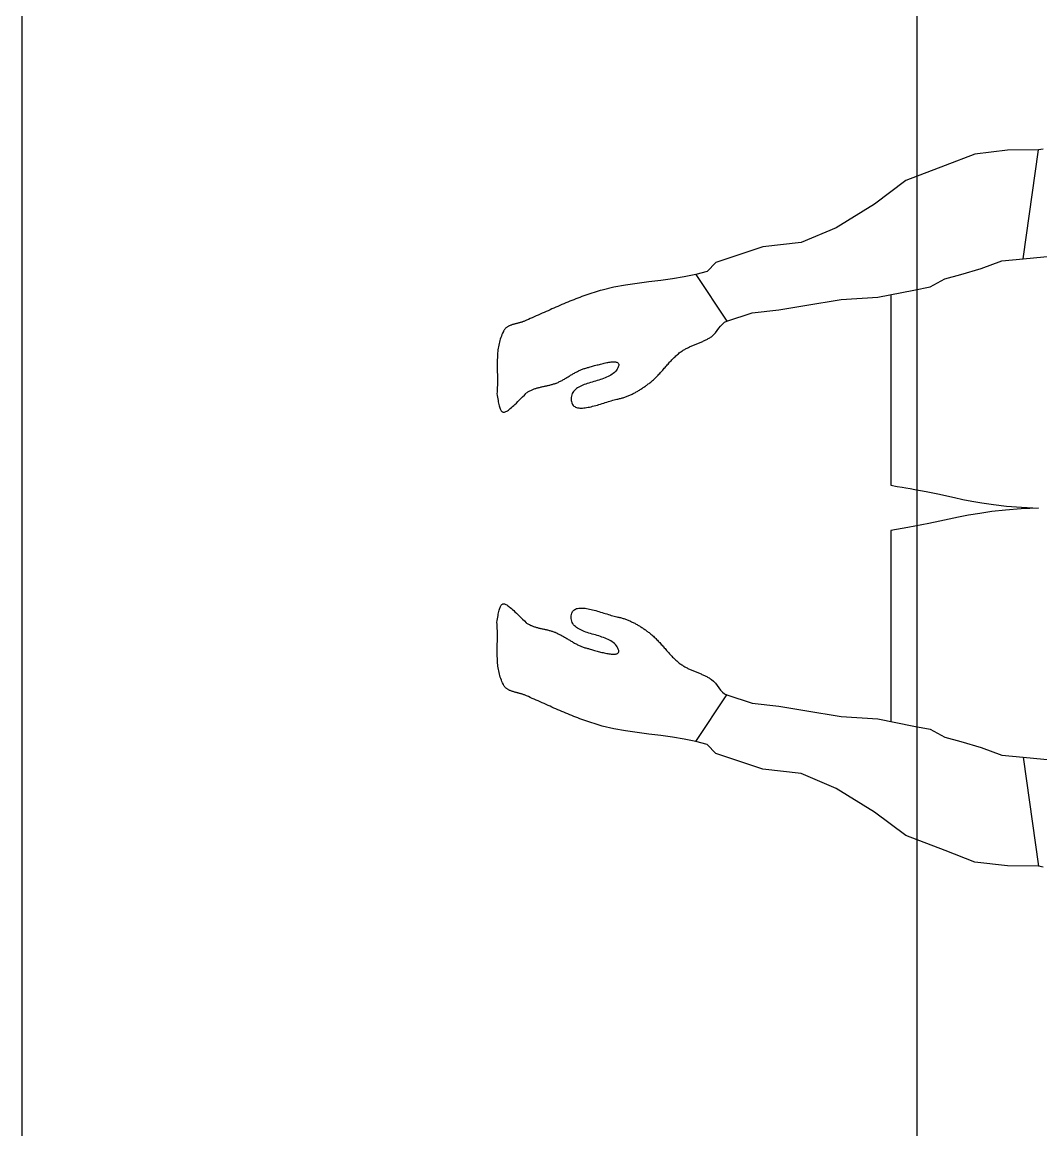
# Model space of a CAD drawing. Header units: millimetres. Extents: x -155 to 94595, y -3153 to 63413.
# Drawn here: x 92565 to 93248, y 45065 to 45808 of the extents above; entities that cross this region are included whole.
import ezdxf

# ---------------------------------------------------------------- set-up
doc = ezdxf.new("R2010")
doc.units = ezdxf.units.MM
doc.linetypes.add('TRATTEGGIATA2', pattern=[0.375, 0.25, -0.125])
doc.layers.add('5', color=1, linetype='TRATTEGGIATA2')
doc.layers.add('int', color=185, linetype='Continuous')

msp = doc.modelspace()

# ---------------------------------------------------------------- linework, layer by layer
at = {"layer": '5'}
msp.add_lwpolyline([(93164.86, 44926.989), (92564.86, 44926.989), (92564.86, 45826.989), (93164.86, 45826.989)], close=True, dxfattribs=at)
at = {"layer": 'int'}
for p, q in [((93203.65, 45719.562), (93183.806, 45711.929)), ((93225.641, 45722.159), (93203.65, 45719.562)), ((93246.508, 45722.38), (93225.641, 45722.159)), ((93236.057, 45649.227), (93246.508, 45722.38)), ((93249.456, 45722.912), (93246.508, 45722.38)), ((93183.806, 45711.929), (93157.543, 45701.828)), ((93157.543, 45701.828), (93136.495, 45685.992)), ((93136.495, 45685.992), (93110.654, 45670.128)), ((93110.654, 45670.128), (93087.313, 45660.125)), ((93087.313, 45660.125), (93061.564, 45657.248)), ((93061.564, 45657.248), (93037.502, 45649.227)), ((93030.1, 45646.76), (93024.188, 45640.674)), ((93037.502, 45649.227), (93030.1, 45646.76)), ((93208.067, 45642.723), (93221.741, 45647.796)), ((93221.741, 45647.796), (93236.057, 45649.227)), ((93236.057, 45649.227), (93256.871, 45651.309)), ((93008.841, 45637.081), (93001.004, 45635.76)), ((93016.601, 45638.777), (93008.841, 45637.081)), ((93024.188, 45640.674), (93016.601, 45638.777)), ((93016.601, 45638.777), (93037.502, 45607.426)), ((93183.663, 45635.75), (93194.256, 45638.777)), ((93194.256, 45638.777), (93208.067, 45642.723)), ((92961.624, 45630.167), (92953.899, 45628.327)), ((92969.436, 45631.591), (92961.624, 45630.167)), ((92977.307, 45632.73), (92969.436, 45631.591)), ((92985.21, 45633.716), (92977.307, 45632.73)), ((92993.118, 45634.682), (92985.21, 45633.716)), ((93001.004, 45635.76), (92993.118, 45634.682)), ((93162.905, 45628.327), (93173.721, 45630.49)), ((93173.721, 45630.49), (93183.663, 45635.75)), ((92936.132, 45622.354), (92934.789, 45621.825)), ((92937.478, 45622.875), (92936.132, 45622.354)), ((92938.826, 45623.388), (92937.478, 45622.875)), ((92940.178, 45623.891), (92938.826, 45623.388)), ((92941.533, 45624.385), (92940.178, 45623.891)), ((92942.891, 45624.87), (92941.533, 45624.385)), ((92944.253, 45625.343), (92942.891, 45624.87)), ((92945.619, 45625.806), (92944.253, 45625.343)), ((92946.988, 45626.258), (92945.619, 45625.806)), ((92948.362, 45626.697), (92946.988, 45626.258)), ((92949.739, 45627.124), (92948.362, 45626.697)), ((92951.121, 45627.539), (92949.739, 45627.124)), ((92952.508, 45627.94), (92951.121, 45627.539)), ((92953.899, 45628.327), (92952.508, 45627.94)), ((93114.051, 45621.926), (93138.746, 45623.495)), ((93138.746, 45623.495), (93162.905, 45628.327)), ((93147.36, 45625.218), (93147.36, 45497.336)), ((92918.832, 45615.031), (92917.51, 45614.443)), ((92920.154, 45615.618), (92918.832, 45615.031)), ((92921.477, 45616.203), (92920.154, 45615.618)), ((92922.801, 45616.785), (92921.477, 45616.203)), ((92924.126, 45617.364), (92922.801, 45616.785)), ((92925.453, 45617.94), (92924.126, 45617.364)), ((92926.781, 45618.511), (92925.453, 45617.94)), ((92928.111, 45619.078), (92926.781, 45618.511)), ((92929.442, 45619.639), (92928.111, 45619.078)), ((92930.776, 45620.195), (92929.442, 45619.639)), ((92932.111, 45620.745), (92930.776, 45620.195)), ((92933.449, 45621.289), (92932.111, 45620.745)), ((92934.789, 45621.825), (92933.449, 45621.289)), ((93054.374, 45613.05), (93072.231, 45614.956)), ((93072.231, 45614.956), (93089.753, 45617.877)), ((93089.753, 45617.877), (93114.051, 45621.926)), ((92901.271, 45607.271), (92900.886, 45607.124)), ((92901.648, 45607.426), (92901.271, 45607.271)), ((92902.973, 45607.997), (92901.648, 45607.426)), ((92904.298, 45608.572), (92902.973, 45607.997)), ((92905.621, 45609.15), (92904.298, 45608.572)), ((92906.944, 45609.732), (92905.621, 45609.15)), ((92908.266, 45610.317), (92906.944, 45609.732)), ((92909.587, 45610.903), (92908.266, 45610.317)), ((92910.908, 45611.492), (92909.587, 45610.903)), ((92912.228, 45612.081), (92910.908, 45611.492)), ((92913.548, 45612.672), (92912.228, 45612.081)), ((92914.869, 45613.262), (92913.548, 45612.672)), ((92916.189, 45613.853), (92914.869, 45613.262)), ((92917.51, 45614.443), (92916.189, 45613.853)), ((93035.855, 45606.634), (93037.502, 45607.426)), ((93037.502, 45607.426), (93054.374, 45613.05)), ((92887.54, 45600.372), (92887.054, 45599.407)), ((92887.707, 45600.754), (92887.54, 45600.372)), ((92887.893, 45601.116), (92887.707, 45600.754)), ((92888.099, 45601.459), (92887.893, 45601.116)), ((92888.323, 45601.784), (92888.099, 45601.459)), ((92888.564, 45602.091), (92888.323, 45601.784)), ((92888.822, 45602.381), (92888.564, 45602.091)), ((92889.096, 45602.656), (92888.822, 45602.381)), ((92889.385, 45602.915), (92889.096, 45602.656)), ((92889.688, 45603.159), (92889.385, 45602.915)), ((92890.005, 45603.39), (92889.688, 45603.159)), ((92890.335, 45603.607), (92890.005, 45603.39)), ((92890.676, 45603.812), (92890.335, 45603.607)), ((92891.029, 45604.006), (92890.676, 45603.812)), ((92891.393, 45604.188), (92891.029, 45604.006)), ((92891.766, 45604.361), (92891.393, 45604.188)), ((92892.148, 45604.524), (92891.766, 45604.361)), ((92892.539, 45604.679), (92892.148, 45604.524)), ((92892.936, 45604.826), (92892.539, 45604.679)), ((92893.341, 45604.966), (92892.936, 45604.826)), ((92893.751, 45605.099), (92893.341, 45604.966)), ((92894.167, 45605.227), (92893.751, 45605.099)), ((92894.587, 45605.35), (92894.167, 45605.227)), ((92895.01, 45605.469), (92894.587, 45605.35)), ((92895.437, 45605.585), (92895.01, 45605.469)), ((92895.865, 45605.698), (92895.437, 45605.585)), ((92896.295, 45605.809), (92895.865, 45605.698)), ((92896.725, 45605.919), (92896.295, 45605.809)), ((92897.155, 45606.029), (92896.725, 45605.919)), ((92897.584, 45606.139), (92897.155, 45606.029)), ((92898.011, 45606.25), (92897.584, 45606.139)), ((92898.435, 45606.363), (92898.011, 45606.25)), ((92898.857, 45606.479), (92898.435, 45606.363)), ((92899.274, 45606.598), (92898.857, 45606.479)), ((92899.686, 45606.722), (92899.274, 45606.598)), ((92900.093, 45606.85), (92899.686, 45606.722)), ((92900.493, 45606.984), (92900.093, 45606.85)), ((92900.886, 45607.124), (92900.493, 45606.984)), ((93029.75, 45599.542), (93030.911, 45601.069)), ((93030.911, 45601.069), (93032.035, 45602.635)), ((93032.035, 45602.635), (93033.189, 45604.146)), ((93033.189, 45604.146), (93034.44, 45605.51)), ((93034.44, 45605.51), (93035.855, 45606.634)), ((92884.657, 45592.381), (92884.439, 45591.344)), ((92884.903, 45593.411), (92884.657, 45592.381)), ((92885.179, 45594.432), (92884.903, 45593.411)), ((92885.485, 45595.446), (92885.179, 45594.432)), ((92885.825, 45596.45), (92885.485, 45595.446)), ((92886.198, 45597.446), (92885.825, 45596.45)), ((92886.608, 45598.431), (92886.198, 45597.446)), ((92887.054, 45599.407), (92886.608, 45598.431)), ((93017.349, 45592.228), (93017.908, 45592.457)), ((93017.908, 45592.457), (93018.467, 45592.686)), ((93018.467, 45592.686), (93019.025, 45592.917)), ((93019.025, 45592.917), (93019.582, 45593.15)), ((93019.582, 45593.15), (93020.137, 45593.385)), ((93020.137, 45593.385), (93020.69, 45593.624)), ((93020.69, 45593.624), (93021.241, 45593.867)), ((93021.241, 45593.867), (93021.79, 45594.114)), ((93021.79, 45594.114), (93022.335, 45594.367)), ((93022.335, 45594.367), (93022.878, 45594.625)), ((93022.878, 45594.625), (93023.416, 45594.89)), ((93023.416, 45594.89), (93023.95, 45595.162)), ((93023.95, 45595.162), (93024.48, 45595.442)), ((93024.48, 45595.442), (93025.006, 45595.729)), ((93025.006, 45595.729), (93025.526, 45596.026)), ((93025.526, 45596.026), (93026.04, 45596.332)), ((93026.04, 45596.332), (93026.549, 45596.649)), ((93026.549, 45596.649), (93027.051, 45596.976)), ((93027.051, 45596.976), (93028.486, 45598.147)), ((93028.486, 45598.147), (93029.75, 45599.542)), ((92883.63, 45584.985), (92883.564, 45583.907)), ((92883.713, 45586.059), (92883.63, 45584.985)), ((92883.814, 45587.128), (92883.713, 45586.059)), ((92883.936, 45588.191), (92883.814, 45587.128)), ((92884.08, 45589.248), (92883.936, 45588.191)), ((92884.247, 45590.299), (92884.08, 45589.248)), ((92884.439, 45591.344), (92884.247, 45590.299)), ((93003.803, 45584.611), (93004.376, 45585.106)), ((93004.376, 45585.106), (93004.957, 45585.591)), ((93004.957, 45585.591), (93005.549, 45586.064)), ((93005.549, 45586.064), (93006.151, 45586.526)), ((93006.151, 45586.526), (93006.635, 45586.88)), ((93006.635, 45586.88), (93007.127, 45587.222)), ((93007.127, 45587.222), (93007.625, 45587.552)), ((93007.625, 45587.552), (93008.13, 45587.872)), ((93008.13, 45587.872), (93008.641, 45588.181)), ((93008.641, 45588.181), (93009.157, 45588.48)), ((93009.157, 45588.48), (93009.679, 45588.771)), ((93009.679, 45588.771), (93010.207, 45589.052)), ((93010.207, 45589.052), (93010.738, 45589.326)), ((93010.738, 45589.326), (93011.274, 45589.593)), ((93011.274, 45589.593), (93011.814, 45589.853)), ((93011.814, 45589.853), (93012.358, 45590.108)), ((93012.358, 45590.108), (93012.904, 45590.356)), ((93012.904, 45590.356), (93013.454, 45590.6)), ((93013.454, 45590.6), (93014.006, 45590.84)), ((93014.006, 45590.84), (93014.56, 45591.077)), ((93014.56, 45591.077), (93015.116, 45591.31)), ((93015.116, 45591.31), (93015.673, 45591.542)), ((93015.673, 45591.542), (93016.231, 45591.771)), ((93016.231, 45591.771), (93016.79, 45592)), ((93016.79, 45592), (93017.349, 45592.228)), ((92883.44, 45579.556), (92883.436, 45578.461)), ((92883.436, 45578.461), (92883.441, 45577.364)), ((92883.453, 45580.649), (92883.44, 45579.556)), ((92883.477, 45581.738), (92883.453, 45580.649)), ((92883.514, 45582.825), (92883.477, 45581.738)), ((92883.564, 45583.907), (92883.514, 45582.825)), ((92948.015, 45577.342), (92948.78, 45577.56)), ((92948.78, 45577.56), (92949.562, 45577.78)), ((92949.562, 45577.78), (92950.358, 45578.002)), ((92950.358, 45578.002), (92951.165, 45578.223)), ((92951.165, 45578.223), (92951.98, 45578.441)), ((92951.98, 45578.441), (92952.799, 45578.655)), ((92952.799, 45578.655), (92953.619, 45578.862)), ((92953.619, 45578.862), (92954.436, 45579.06)), ((92954.436, 45579.06), (92955.246, 45579.248)), ((92955.246, 45579.248), (92956.047, 45579.423)), ((92956.047, 45579.423), (92956.836, 45579.583)), ((92956.836, 45579.583), (92957.608, 45579.727)), ((92957.608, 45579.727), (92958.36, 45579.852)), ((92958.36, 45579.852), (92959.088, 45579.957)), ((92959.088, 45579.957), (92959.791, 45580.039)), ((92959.791, 45580.039), (92960.463, 45580.096)), ((92960.463, 45580.096), (92961.102, 45580.128)), ((92961.102, 45580.128), (92961.704, 45580.13)), ((92961.704, 45580.13), (92962.265, 45580.103)), ((92962.265, 45580.103), (92962.783, 45580.043)), ((92962.783, 45580.043), (92963.254, 45579.948)), ((92963.254, 45579.948), (92963.675, 45579.817)), ((92963.675, 45579.817), (92964.041, 45579.648)), ((92964.041, 45579.648), (92964.35, 45579.439)), ((92964.35, 45579.439), (92964.598, 45579.187)), ((92964.598, 45579.187), (92964.783, 45578.891)), ((92964.783, 45578.891), (92964.899, 45578.549)), ((92964.916, 45577.718), (92964.81, 45577.225)), ((92964.899, 45578.549), (92964.945, 45578.159)), ((92964.945, 45578.159), (92964.916, 45577.718)), ((92996.451, 45576.939), (92996.952, 45577.514)), ((92996.952, 45577.514), (92997.455, 45578.087)), ((92997.455, 45578.087), (92997.96, 45578.658)), ((92997.96, 45578.658), (92998.467, 45579.226)), ((92998.467, 45579.226), (92998.978, 45579.791)), ((92998.978, 45579.791), (92999.492, 45580.352)), ((92999.492, 45580.352), (93000.01, 45580.907)), ((93000.01, 45580.907), (93000.533, 45581.458)), ((93000.533, 45581.458), (93001.061, 45582.002)), ((93001.061, 45582.002), (93001.596, 45582.54)), ((93001.596, 45582.54), (93002.136, 45583.07)), ((93002.136, 45583.07), (93002.684, 45583.593)), ((93002.684, 45583.593), (93003.24, 45584.107)), ((93003.24, 45584.107), (93003.803, 45584.611)), ((92883.441, 45577.364), (92883.451, 45576.265)), ((92883.451, 45576.265), (92883.466, 45575.165)), ((92883.466, 45575.165), (92883.484, 45574.064)), ((92883.484, 45574.064), (92883.503, 45572.963)), ((92883.503, 45572.963), (92883.523, 45571.861)), ((92883.523, 45571.861), (92883.541, 45570.761)), ((92883.541, 45570.761), (92883.556, 45569.66)), ((92930.535, 45569.82), (92931.054, 45570.133)), ((92931.054, 45570.133), (92931.572, 45570.445)), ((92931.572, 45570.445), (92932.09, 45570.758)), ((92932.09, 45570.758), (92932.608, 45571.069)), ((92932.608, 45571.069), (92933.127, 45571.379)), ((92933.127, 45571.379), (92933.646, 45571.687)), ((92933.646, 45571.687), (92934.167, 45571.991)), ((92934.167, 45571.991), (92934.689, 45572.292)), ((92934.689, 45572.292), (92935.213, 45572.589)), ((92935.213, 45572.589), (92935.739, 45572.88)), ((92935.739, 45572.88), (92936.266, 45573.166)), ((92936.266, 45573.166), (92936.797, 45573.446)), ((92936.797, 45573.446), (92937.33, 45573.719)), ((92937.33, 45573.719), (92937.866, 45573.984)), ((92937.866, 45573.984), (92938.405, 45574.241)), ((92938.405, 45574.241), (92938.948, 45574.49)), ((92938.948, 45574.49), (92939.494, 45574.728)), ((92939.494, 45574.728), (92940.045, 45574.957)), ((92940.045, 45574.957), (92940.6, 45575.174)), ((92940.6, 45575.174), (92941.159, 45575.38)), ((92941.159, 45575.38), (92941.724, 45575.574)), ((92941.724, 45575.574), (92942.293, 45575.755)), ((92942.293, 45575.755), (92942.868, 45575.922)), ((92942.868, 45575.922), (92943.449, 45576.075)), ((92943.449, 45576.075), (92943.993, 45576.215)), ((92943.993, 45576.215), (92944.58, 45576.372)), ((92944.58, 45576.372), (92945.204, 45576.544)), ((92945.204, 45576.544), (92945.863, 45576.729)), ((92945.863, 45576.729), (92946.554, 45576.925)), ((92946.554, 45576.925), (92947.272, 45577.13)), ((92947.272, 45577.13), (92948.015, 45577.342)), ((92957.759, 45570.212), (92956.78, 45569.762)), ((92958.7, 45570.693), (92957.759, 45570.212)), ((92959.6, 45571.209), (92958.7, 45570.693)), ((92960.454, 45571.763), (92959.6, 45571.209)), ((92961.257, 45572.359), (92960.454, 45571.763)), ((92962.005, 45572.999), (92961.257, 45572.359)), ((92962.692, 45573.687), (92962.005, 45572.999)), ((92963.315, 45574.427), (92962.692, 45573.687)), ((92963.869, 45575.222), (92963.315, 45574.427)), ((92964.35, 45576.075), (92963.869, 45575.222)), ((92964.622, 45576.678), (92964.35, 45576.075)), ((92964.81, 45577.225), (92964.622, 45576.678)), ((92989.805, 45569.611), (92990.34, 45570.149)), ((92990.34, 45570.149), (92990.868, 45570.693)), ((92990.868, 45570.693), (92991.391, 45571.243)), ((92991.391, 45571.243), (92991.909, 45571.799)), ((92991.909, 45571.799), (92992.423, 45572.36)), ((92992.423, 45572.36), (92992.934, 45572.924)), ((92992.934, 45572.924), (92993.441, 45573.492)), ((92993.441, 45573.492), (92993.946, 45574.063)), ((92993.946, 45574.063), (92994.448, 45574.637)), ((92994.448, 45574.637), (92994.95, 45575.212)), ((92994.95, 45575.212), (92995.45, 45575.787)), ((92995.45, 45575.787), (92995.951, 45576.363)), ((92995.951, 45576.363), (92996.451, 45576.939)), ((92883.493, 45563.101), (92883.443, 45562.018)), ((92883.529, 45564.187), (92883.493, 45563.101)), ((92883.553, 45565.277), (92883.529, 45564.187)), ((92883.566, 45566.369), (92883.553, 45565.277)), ((92883.556, 45569.66), (92883.566, 45568.562)), ((92883.566, 45568.562), (92883.57, 45567.464)), ((92883.57, 45567.464), (92883.566, 45566.369)), ((92911.133, 45562.646), (92910.616, 45562.511)), ((92911.653, 45562.776), (92911.133, 45562.646)), ((92912.175, 45562.901), (92911.653, 45562.776)), ((92912.699, 45563.023), (92912.175, 45562.901)), ((92913.224, 45563.142), (92912.699, 45563.023)), ((92913.751, 45563.259), (92913.224, 45563.142)), ((92914.278, 45563.375), (92913.751, 45563.259)), ((92914.805, 45563.49), (92914.278, 45563.375)), ((92915.333, 45563.605), (92914.805, 45563.49)), ((92915.861, 45563.721), (92915.333, 45563.605)), ((92916.388, 45563.838), (92915.861, 45563.721)), ((92916.914, 45563.958), (92916.388, 45563.838)), ((92917.439, 45564.08), (92916.914, 45563.958)), ((92917.963, 45564.206), (92917.439, 45564.08)), ((92918.484, 45564.337), (92917.963, 45564.206)), ((92919.004, 45564.473), (92918.484, 45564.337)), ((92919.521, 45564.614), (92919.004, 45564.473)), ((92920.034, 45564.762), (92919.521, 45564.614)), ((92920.545, 45564.917), (92920.034, 45564.762)), ((92921.052, 45565.08), (92920.545, 45564.917)), ((92921.555, 45565.252), (92921.052, 45565.08)), ((92922.054, 45565.434), (92921.555, 45565.252)), ((92922.548, 45565.625), (92922.054, 45565.434)), ((92922.548, 45565.625), (92923.103, 45565.853)), ((92923.103, 45565.853), (92923.653, 45566.091)), ((92923.653, 45566.091), (92924.199, 45566.339)), ((92924.199, 45566.339), (92924.741, 45566.596)), ((92924.741, 45566.596), (92925.28, 45566.861)), ((92925.28, 45566.861), (92925.816, 45567.134)), ((92925.816, 45567.134), (92926.348, 45567.413)), ((92926.348, 45567.413), (92926.878, 45567.699)), ((92926.878, 45567.699), (92927.406, 45567.99)), ((92927.406, 45567.99), (92927.931, 45568.287)), ((92927.931, 45568.287), (92928.455, 45568.588)), ((92928.455, 45568.588), (92928.977, 45568.892)), ((92928.977, 45568.892), (92929.497, 45569.199)), ((92929.497, 45569.199), (92930.017, 45569.509)), ((92930.017, 45569.509), (92930.535, 45569.82)), ((92937.283, 45562.678), (92936.531, 45562.146)), ((92938.09, 45563.174), (92937.283, 45562.678)), ((92938.947, 45563.637), (92938.09, 45563.174)), ((92939.85, 45564.071), (92938.947, 45563.637)), ((92940.795, 45564.478), (92939.85, 45564.071)), ((92941.776, 45564.863), (92940.795, 45564.478)), ((92942.789, 45565.229), (92941.776, 45564.863)), ((92943.829, 45565.578), (92942.789, 45565.229)), ((92944.893, 45565.916), (92943.829, 45565.578)), ((92945.974, 45566.244), (92944.893, 45565.916)), ((92947.069, 45566.566), (92945.974, 45566.244)), ((92948.174, 45566.886), (92947.069, 45566.566)), ((92949.282, 45567.206), (92948.174, 45566.886)), ((92950.391, 45567.532), (92949.282, 45567.206)), ((92951.494, 45567.864), (92950.391, 45567.532)), ((92952.589, 45568.208), (92951.494, 45567.864)), ((92953.669, 45568.567), (92952.589, 45568.208)), ((92954.731, 45568.943), (92953.669, 45568.567)), ((92955.769, 45569.34), (92954.731, 45568.943)), ((92956.78, 45569.762), (92955.769, 45569.34)), ((92980.809, 45562.482), (92981.314, 45562.818)), ((92981.314, 45562.818), (92981.816, 45563.159)), ((92981.816, 45563.159), (92982.315, 45563.503)), ((92982.315, 45563.503), (92982.811, 45563.85)), ((92982.811, 45563.85), (92983.305, 45564.2)), ((92983.305, 45564.2), (92983.795, 45564.553)), ((92983.795, 45564.553), (92984.283, 45564.908)), ((92984.283, 45564.908), (92984.768, 45565.266)), ((92984.768, 45565.266), (92985.25, 45565.625)), ((92985.25, 45565.625), (92985.852, 45566.087)), ((92985.852, 45566.087), (92986.444, 45566.56)), ((92986.444, 45566.56), (92987.025, 45567.044)), ((92987.025, 45567.044), (92987.598, 45567.539)), ((92987.598, 45567.539), (92988.161, 45568.044)), ((92988.161, 45568.044), (92988.717, 45568.558)), ((92988.717, 45568.558), (92989.265, 45569.08)), ((92989.265, 45569.08), (92989.805, 45569.611)), ((92883.294, 45559.866), (92883.192, 45558.798)), ((92883.192, 45558.798), (92883.401, 45557.547)), ((92883.377, 45560.94), (92883.294, 45559.866)), ((92883.443, 45562.018), (92883.377, 45560.94)), ((92883.401, 45557.547), (92883.601, 45556.362)), ((92883.601, 45556.362), (92883.793, 45555.244)), ((92883.793, 45555.244), (92883.981, 45554.191)), ((92898.243, 45554.404), (92899.328, 45555.476)), ((92899.328, 45555.476), (92900.473, 45556.615)), ((92900.473, 45556.615), (92901.681, 45557.821)), ((92901.681, 45557.821), (92902.954, 45559.094)), ((92903.385, 45559.406), (92902.954, 45559.094)), ((92903.825, 45559.701), (92903.385, 45559.406)), ((92904.272, 45559.981), (92903.825, 45559.701)), ((92904.726, 45560.246), (92904.272, 45559.981)), ((92905.187, 45560.496), (92904.726, 45560.246)), ((92905.654, 45560.733), (92905.187, 45560.496)), ((92906.128, 45560.957), (92905.654, 45560.733)), ((92906.608, 45561.169), (92906.128, 45560.957)), ((92907.093, 45561.369), (92906.608, 45561.169)), ((92907.583, 45561.559), (92907.093, 45561.369)), ((92908.078, 45561.738), (92907.583, 45561.559)), ((92908.578, 45561.909), (92908.078, 45561.738)), ((92909.082, 45562.07), (92908.578, 45561.909)), ((92909.59, 45562.224), (92909.082, 45562.07)), ((92910.101, 45562.371), (92909.59, 45562.224)), ((92910.616, 45562.511), (92910.101, 45562.371)), ((92933.048, 45556.184), (92932.999, 45555.175)), ((92932.999, 45555.175), (92933.04, 45554.255)), ((92933.195, 45557.127), (92933.048, 45556.184)), ((92933.433, 45558.006), (92933.195, 45557.127)), ((92933.758, 45558.826), (92933.433, 45558.006)), ((92934.166, 45559.589), (92933.758, 45558.826)), ((92934.651, 45560.3), (92934.166, 45559.589)), ((92935.211, 45560.96), (92934.651, 45560.3)), ((92935.839, 45561.575), (92935.211, 45560.96)), ((92936.531, 45562.146), (92935.839, 45561.575)), ((92963.538, 45555.001), (92964.35, 45555.175)), ((92964.35, 45555.175), (92964.939, 45555.298)), ((92964.939, 45555.298), (92965.526, 45555.432)), ((92965.526, 45555.432), (92966.11, 45555.576)), ((92966.11, 45555.576), (92966.691, 45555.73)), ((92966.691, 45555.73), (92967.269, 45555.894)), ((92967.269, 45555.894), (92967.845, 45556.067)), ((92967.845, 45556.067), (92968.418, 45556.249)), ((92968.418, 45556.249), (92968.987, 45556.441)), ((92968.987, 45556.441), (92969.554, 45556.641)), ((92969.554, 45556.641), (92970.119, 45556.85)), ((92970.119, 45556.85), (92970.68, 45557.067)), ((92970.68, 45557.067), (92971.239, 45557.292)), ((92971.239, 45557.292), (92971.794, 45557.526)), ((92971.794, 45557.526), (92972.347, 45557.767)), ((92972.347, 45557.767), (92972.897, 45558.015)), ((92972.897, 45558.015), (92973.445, 45558.271)), ((92973.445, 45558.271), (92973.989, 45558.533)), ((92973.989, 45558.533), (92974.531, 45558.803)), ((92974.531, 45558.803), (92975.07, 45559.079)), ((92975.07, 45559.079), (92975.606, 45559.361)), ((92975.606, 45559.361), (92976.139, 45559.649)), ((92976.139, 45559.649), (92976.669, 45559.943)), ((92976.669, 45559.943), (92977.196, 45560.243)), ((92977.196, 45560.243), (92977.721, 45560.549)), ((92977.721, 45560.549), (92978.243, 45560.859)), ((92978.243, 45560.859), (92978.762, 45561.174)), ((92978.762, 45561.174), (92979.278, 45561.495)), ((92979.278, 45561.495), (92979.791, 45561.819)), ((92979.791, 45561.819), (92980.302, 45562.148)), ((92980.302, 45562.148), (92980.809, 45562.482)), ((92883.981, 45554.191), (92884.166, 45553.204)), ((92884.166, 45553.204), (92884.35, 45552.283)), ((92884.35, 45552.283), (92884.535, 45551.427)), ((92884.535, 45551.427), (92884.723, 45550.638)), ((92884.723, 45550.638), (92884.916, 45549.915)), ((92884.916, 45549.915), (92885.116, 45549.259)), ((92885.116, 45549.259), (92885.325, 45548.668)), ((92885.325, 45548.668), (92885.545, 45548.143)), ((92885.545, 45548.143), (92885.778, 45547.685)), ((92890.317, 45547.357), (92890.901, 45547.762)), ((92890.901, 45547.762), (92891.526, 45548.233)), ((92891.526, 45548.233), (92892.194, 45548.771)), ((92892.194, 45548.771), (92892.907, 45549.375)), ((92892.907, 45549.375), (92893.668, 45550.046)), ((92893.668, 45550.046), (92894.477, 45550.784)), ((92894.477, 45550.784), (92895.337, 45551.589)), ((92895.337, 45551.589), (92896.25, 45552.461)), ((92896.25, 45552.461), (92897.218, 45553.399)), ((92897.218, 45553.399), (92898.243, 45554.404)), ((92933.04, 45554.255), (92933.161, 45553.423)), ((92933.161, 45553.423), (92933.358, 45552.675)), ((92933.358, 45552.675), (92933.629, 45552.009)), ((92933.629, 45552.009), (92933.97, 45551.421)), ((92933.97, 45551.421), (92934.379, 45550.907)), ((92934.379, 45550.907), (92934.851, 45550.466)), ((92934.851, 45550.466), (92935.383, 45550.093)), ((92935.383, 45550.093), (92935.973, 45549.785)), ((92935.973, 45549.785), (92936.617, 45549.539)), ((92936.617, 45549.539), (92937.312, 45549.353)), ((92937.312, 45549.353), (92938.055, 45549.222)), ((92938.055, 45549.222), (92938.842, 45549.144)), ((92938.842, 45549.144), (92939.67, 45549.116)), ((92939.67, 45549.116), (92940.537, 45549.134)), ((92940.537, 45549.134), (92941.438, 45549.194)), ((92941.438, 45549.194), (92942.37, 45549.295)), ((92942.37, 45549.295), (92943.331, 45549.433)), ((92943.331, 45549.433), (92944.317, 45549.604)), ((92944.317, 45549.604), (92945.325, 45549.805)), ((92945.325, 45549.805), (92946.352, 45550.034)), ((92946.352, 45550.034), (92947.394, 45550.287)), ((92947.394, 45550.287), (92948.448, 45550.56)), ((92948.448, 45550.56), (92949.512, 45550.852)), ((92949.512, 45550.852), (92950.581, 45551.157)), ((92950.581, 45551.157), (92951.652, 45551.474)), ((92951.652, 45551.474), (92952.723, 45551.799)), ((92952.723, 45551.799), (92953.79, 45552.129)), ((92953.79, 45552.129), (92954.85, 45552.461)), ((92954.85, 45552.461), (92955.9, 45552.791)), ((92955.9, 45552.791), (92956.936, 45553.117)), ((92956.936, 45553.117), (92957.955, 45553.435)), ((92957.955, 45553.435), (92958.955, 45553.742)), ((92958.955, 45553.742), (92959.931, 45554.035)), ((92959.931, 45554.035), (92960.88, 45554.31)), ((92960.88, 45554.31), (92961.8, 45554.565)), ((92961.8, 45554.565), (92962.687, 45554.796)), ((92962.687, 45554.796), (92963.538, 45555.001)), ((92885.778, 45547.685), (92886.026, 45547.293)), ((92886.026, 45547.293), (92886.291, 45546.967)), ((92886.291, 45546.967), (92886.575, 45546.707)), ((92886.575, 45546.707), (92886.88, 45546.514)), ((92886.88, 45546.514), (92887.208, 45546.387)), ((92887.208, 45546.387), (92887.561, 45546.326)), ((92887.561, 45546.326), (92887.941, 45546.332)), ((92887.941, 45546.332), (92888.35, 45546.404)), ((92888.35, 45546.404), (92888.79, 45546.542)), ((92888.79, 45546.542), (92889.263, 45546.747)), ((92889.263, 45546.747), (92889.772, 45547.019)), ((92889.772, 45547.019), (92890.317, 45547.357)), ((93147.36, 45497.336), (93151.678, 45496.585)), ((93151.678, 45496.585), (93154.918, 45496.021)), ((93154.918, 45496.021), (93157.405, 45495.588)), ((93157.405, 45495.588), (93160.299, 45495.076)), ((93160.299, 45495.076), (93163.576, 45494.482)), ((93163.576, 45494.482), (93167.213, 45493.803)), ((93167.213, 45493.803), (93171.188, 45493.035)), ((93171.188, 45493.035), (93175.477, 45492.174)), ((93175.477, 45492.174), (93180.058, 45491.218)), ((93180.058, 45491.218), (93184.907, 45490.162)), ((93184.907, 45490.162), (93190.032, 45489.012)), ((93190.032, 45489.012), (93195.565, 45487.806)), ((93195.565, 45487.806), (93201.671, 45486.59)), ((93201.671, 45486.59), (93208.513, 45485.413)), ((93208.513, 45485.413), (93216.254, 45484.32)), ((93216.254, 45484.32), (93225.058, 45483.36)), ((93234.722, 45481.449), (93224.337, 45480.636)), ((93225.058, 45483.36), (93235.088, 45482.578)), ((93246.508, 45482.023), (93234.722, 45481.449)), ((93235.088, 45482.578), (93246.508, 45482.023)), ((93186.408, 45474.493), (93180.214, 45473.148)), ((93192.797, 45475.856), (93186.408, 45474.493)), ((93199.584, 45477.194), (93192.797, 45475.856)), ((93206.969, 45478.466), (93199.584, 45477.194)), ((93215.153, 45479.627), (93206.969, 45478.466)), ((93224.337, 45480.636), (93215.153, 45479.627)), ((93158.764, 45469.034), (93147.36, 45467.002)), ((93147.36, 45467.002), (93147.36, 45338.828)), ((93172.91, 45471.659), (93158.764, 45469.034)), ((93180.214, 45473.148), (93172.91, 45471.659)), ((92884.723, 45413.407), (92884.916, 45414.13)), ((92884.916, 45414.13), (92885.116, 45414.787)), ((92885.116, 45414.787), (92885.325, 45415.378)), ((92885.325, 45415.378), (92885.545, 45415.902)), ((92885.545, 45415.902), (92885.778, 45416.361)), ((92885.778, 45416.361), (92886.026, 45416.753)), ((92886.026, 45416.753), (92886.291, 45417.079)), ((92886.291, 45417.079), (92886.575, 45417.338)), ((92886.575, 45417.338), (92886.88, 45417.532)), ((92886.88, 45417.532), (92887.208, 45417.659)), ((92887.208, 45417.659), (92887.561, 45417.72)), ((92887.561, 45417.72), (92887.941, 45417.714)), ((92887.941, 45417.714), (92888.35, 45417.642)), ((92888.35, 45417.642), (92888.79, 45417.503)), ((92888.79, 45417.503), (92889.263, 45417.298)), ((92889.263, 45417.298), (92889.772, 45417.027)), ((92889.772, 45417.027), (92890.317, 45416.688)), ((92890.317, 45416.688), (92890.901, 45416.284)), ((92890.901, 45416.284), (92891.526, 45415.813)), ((92891.526, 45415.813), (92892.194, 45415.275)), ((92892.194, 45415.275), (92892.907, 45414.67)), ((92892.907, 45414.67), (92893.668, 45413.999)), ((92893.668, 45413.999), (92894.477, 45413.261)), ((92934.851, 45413.58), (92935.383, 45413.953)), ((92935.383, 45413.953), (92935.973, 45414.26)), ((92935.973, 45414.26), (92936.617, 45414.506)), ((92936.617, 45414.506), (92937.312, 45414.692)), ((92937.312, 45414.692), (92938.055, 45414.823)), ((92938.055, 45414.823), (92938.842, 45414.901)), ((92938.842, 45414.901), (92939.67, 45414.93)), ((92939.67, 45414.93), (92940.537, 45414.912)), ((92940.537, 45414.912), (92941.438, 45414.851)), ((92941.438, 45414.851), (92942.37, 45414.75)), ((92942.37, 45414.75), (92943.331, 45414.613)), ((92943.331, 45414.613), (92944.317, 45414.441)), ((92944.317, 45414.441), (92945.325, 45414.24)), ((92945.325, 45414.24), (92946.352, 45414.011)), ((92946.352, 45414.011), (92947.394, 45413.759)), ((92883.192, 45405.248), (92883.401, 45406.498)), ((92883.401, 45406.498), (92883.601, 45407.683)), ((92883.601, 45407.683), (92883.793, 45408.802)), ((92883.793, 45408.802), (92883.981, 45409.855)), ((92883.981, 45409.855), (92884.166, 45410.842)), ((92884.166, 45410.842), (92884.35, 45411.763)), ((92884.35, 45411.763), (92884.535, 45412.618)), ((92884.535, 45412.618), (92884.723, 45413.407)), ((92894.477, 45413.261), (92895.337, 45412.456)), ((92895.337, 45412.456), (92896.25, 45411.585)), ((92896.25, 45411.585), (92897.218, 45410.646)), ((92897.218, 45410.646), (92898.243, 45409.641)), ((92898.243, 45409.641), (92899.328, 45408.569)), ((92899.328, 45408.569), (92900.473, 45407.43)), ((92900.473, 45407.43), (92901.681, 45406.225)), ((92932.999, 45408.871), (92933.04, 45409.79)), ((92933.048, 45407.861), (92932.999, 45408.871)), ((92933.04, 45409.79), (92933.161, 45410.622)), ((92933.195, 45406.919), (92933.048, 45407.861)), ((92933.161, 45410.622), (92933.358, 45411.37)), ((92933.433, 45406.039), (92933.195, 45406.919)), ((92933.358, 45411.37), (92933.629, 45412.036)), ((92933.629, 45412.036), (92933.97, 45412.625)), ((92933.97, 45412.625), (92934.379, 45413.138)), ((92934.379, 45413.138), (92934.851, 45413.58)), ((92947.394, 45413.759), (92948.448, 45413.485)), ((92948.448, 45413.485), (92949.512, 45413.194)), ((92949.512, 45413.194), (92950.581, 45412.888)), ((92950.581, 45412.888), (92951.652, 45412.571)), ((92951.652, 45412.571), (92952.723, 45412.246)), ((92952.723, 45412.246), (92953.79, 45411.916)), ((92953.79, 45411.916), (92954.85, 45411.584)), ((92954.85, 45411.584), (92955.9, 45411.254)), ((92955.9, 45411.254), (92956.936, 45410.928)), ((92956.936, 45410.928), (92957.955, 45410.61)), ((92957.955, 45410.61), (92958.955, 45410.303)), ((92958.955, 45410.303), (92959.931, 45410.011)), ((92959.931, 45410.011), (92960.88, 45409.735)), ((92960.88, 45409.735), (92961.8, 45409.48)), ((92961.8, 45409.48), (92962.687, 45409.249)), ((92962.687, 45409.249), (92963.538, 45409.045)), ((92963.538, 45409.045), (92964.35, 45408.871)), ((92964.35, 45408.871), (92964.939, 45408.747)), ((92964.939, 45408.747), (92965.526, 45408.613)), ((92965.526, 45408.613), (92966.11, 45408.469)), ((92966.11, 45408.469), (92966.691, 45408.315)), ((92966.691, 45408.315), (92967.269, 45408.152)), ((92967.269, 45408.152), (92967.845, 45407.978)), ((92967.845, 45407.978), (92968.418, 45407.796)), ((92968.418, 45407.796), (92968.987, 45407.605)), ((92968.987, 45407.605), (92969.554, 45407.404)), ((92969.554, 45407.404), (92970.119, 45407.195)), ((92970.119, 45407.195), (92970.68, 45406.978)), ((92970.68, 45406.978), (92971.239, 45406.753)), ((92971.239, 45406.753), (92971.794, 45406.52)), ((92971.794, 45406.52), (92972.347, 45406.279)), ((92883.294, 45404.179), (92883.192, 45405.248)), ((92883.377, 45403.105), (92883.294, 45404.179)), ((92883.443, 45402.027), (92883.377, 45403.105)), ((92883.493, 45400.944), (92883.443, 45402.027)), ((92883.529, 45399.858), (92883.493, 45400.944)), ((92883.553, 45398.768), (92883.529, 45399.858)), ((92901.681, 45406.225), (92902.954, 45404.952)), ((92903.385, 45404.64), (92902.954, 45404.952)), ((92903.825, 45404.344), (92903.385, 45404.64)), ((92904.272, 45404.064), (92903.825, 45404.344)), ((92904.726, 45403.8), (92904.272, 45404.064)), ((92905.187, 45403.549), (92904.726, 45403.8)), ((92905.654, 45403.312), (92905.187, 45403.549)), ((92906.128, 45403.088), (92905.654, 45403.312)), ((92906.608, 45402.877), (92906.128, 45403.088)), ((92907.093, 45402.676), (92906.608, 45402.877)), ((92907.583, 45402.487), (92907.093, 45402.676)), ((92908.078, 45402.307), (92907.583, 45402.487)), ((92908.578, 45402.137), (92908.078, 45402.307)), ((92909.082, 45401.975), (92908.578, 45402.137)), ((92909.59, 45401.821), (92909.082, 45401.975)), ((92910.101, 45401.674), (92909.59, 45401.821)), ((92910.616, 45401.534), (92910.101, 45401.674)), ((92911.133, 45401.399), (92910.616, 45401.534)), ((92911.653, 45401.27), (92911.133, 45401.399)), ((92912.175, 45401.144), (92911.653, 45401.27)), ((92912.699, 45401.022), (92912.175, 45401.144)), ((92913.224, 45400.903), (92912.699, 45401.022)), ((92913.751, 45400.786), (92913.224, 45400.903)), ((92914.278, 45400.67), (92913.751, 45400.786)), ((92914.805, 45400.555), (92914.278, 45400.67)), ((92915.333, 45400.44), (92914.805, 45400.555)), ((92915.861, 45400.324), (92915.333, 45400.44)), ((92916.388, 45400.207), (92915.861, 45400.324)), ((92916.914, 45400.088), (92916.388, 45400.207)), ((92917.439, 45399.965), (92916.914, 45400.088)), ((92917.963, 45399.839), (92917.439, 45399.965)), ((92918.484, 45399.708), (92917.963, 45399.839)), ((92919.004, 45399.573), (92918.484, 45399.708)), ((92919.521, 45399.431), (92919.004, 45399.573)), ((92920.034, 45399.283), (92919.521, 45399.431)), ((92920.545, 45399.128), (92920.034, 45399.283)), ((92921.052, 45398.965), (92920.545, 45399.128)), ((92933.758, 45405.219), (92933.433, 45406.039)), ((92934.166, 45404.456), (92933.758, 45405.219)), ((92934.651, 45403.746), (92934.166, 45404.456)), ((92935.211, 45403.085), (92934.651, 45403.746)), ((92935.839, 45402.471), (92935.211, 45403.085)), ((92936.531, 45401.899), (92935.839, 45402.471)), ((92937.283, 45401.367), (92936.531, 45401.899)), ((92938.09, 45400.871), (92937.283, 45401.367)), ((92938.947, 45400.408), (92938.09, 45400.871)), ((92939.85, 45399.975), (92938.947, 45400.408)), ((92940.795, 45399.567), (92939.85, 45399.975)), ((92941.776, 45399.182), (92940.795, 45399.567)), ((92942.789, 45398.817), (92941.776, 45399.182)), ((92972.347, 45406.279), (92972.897, 45406.03)), ((92972.897, 45406.03), (92973.445, 45405.775)), ((92973.445, 45405.775), (92973.989, 45405.512)), ((92973.989, 45405.512), (92974.531, 45405.243)), ((92974.531, 45405.243), (92975.07, 45404.967)), ((92975.07, 45404.967), (92975.606, 45404.685)), ((92975.606, 45404.685), (92976.139, 45404.396)), ((92976.139, 45404.396), (92976.669, 45404.102)), ((92976.669, 45404.102), (92977.196, 45403.802)), ((92977.196, 45403.802), (92977.721, 45403.497)), ((92977.721, 45403.497), (92978.243, 45403.186)), ((92978.243, 45403.186), (92978.762, 45402.871)), ((92978.762, 45402.871), (92979.278, 45402.551)), ((92979.278, 45402.551), (92979.791, 45402.226)), ((92979.791, 45402.226), (92980.302, 45401.897)), ((92980.302, 45401.897), (92980.809, 45401.564)), ((92980.809, 45401.564), (92981.314, 45401.227)), ((92981.314, 45401.227), (92981.816, 45400.886)), ((92981.816, 45400.886), (92982.315, 45400.542)), ((92982.315, 45400.542), (92982.811, 45400.195)), ((92982.811, 45400.195), (92983.305, 45399.845)), ((92983.305, 45399.845), (92983.795, 45399.493)), ((92983.795, 45399.493), (92984.283, 45399.137)), ((92984.283, 45399.137), (92984.768, 45398.78)), ((92883.503, 45391.083), (92883.523, 45392.184)), ((92883.523, 45392.184), (92883.541, 45393.285)), ((92883.541, 45393.285), (92883.556, 45394.385)), ((92883.566, 45397.676), (92883.553, 45398.768)), ((92883.556, 45394.385), (92883.566, 45395.484)), ((92883.57, 45396.581), (92883.566, 45397.676)), ((92883.566, 45395.484), (92883.57, 45396.581)), ((92921.555, 45398.793), (92921.052, 45398.965)), ((92922.054, 45398.612), (92921.555, 45398.793)), ((92922.548, 45398.42), (92922.054, 45398.612)), ((92922.548, 45398.42), (92923.103, 45398.192)), ((92923.103, 45398.192), (92923.653, 45397.954)), ((92923.653, 45397.954), (92924.199, 45397.706)), ((92924.199, 45397.706), (92924.741, 45397.449)), ((92924.741, 45397.449), (92925.28, 45397.184)), ((92925.28, 45397.184), (92925.816, 45396.912)), ((92925.816, 45396.912), (92926.348, 45396.632)), ((92926.348, 45396.632), (92926.878, 45396.346)), ((92926.878, 45396.346), (92927.406, 45396.055)), ((92927.406, 45396.055), (92927.931, 45395.758)), ((92927.931, 45395.758), (92928.455, 45395.458)), ((92928.455, 45395.458), (92928.977, 45395.153)), ((92928.977, 45395.153), (92929.497, 45394.846)), ((92929.497, 45394.846), (92930.017, 45394.536)), ((92930.017, 45394.536), (92930.535, 45394.225)), ((92930.535, 45394.225), (92931.054, 45393.913)), ((92931.054, 45393.913), (92931.572, 45393.6)), ((92931.572, 45393.6), (92932.09, 45393.287)), ((92932.09, 45393.287), (92932.608, 45392.976)), ((92932.608, 45392.976), (92933.127, 45392.666)), ((92933.127, 45392.666), (92933.646, 45392.359)), ((92933.646, 45392.359), (92934.167, 45392.054)), ((92934.167, 45392.054), (92934.689, 45391.753)), ((92934.689, 45391.753), (92935.213, 45391.457)), ((92943.829, 45398.467), (92942.789, 45398.817)), ((92944.893, 45398.13), (92943.829, 45398.467)), ((92945.974, 45397.802), (92944.893, 45398.13)), ((92947.069, 45397.479), (92945.974, 45397.802)), ((92948.174, 45397.16), (92947.069, 45397.479)), ((92949.282, 45396.839), (92948.174, 45397.16)), ((92950.391, 45396.514), (92949.282, 45396.839)), ((92951.494, 45396.181), (92950.391, 45396.514)), ((92952.589, 45395.837), (92951.494, 45396.181)), ((92953.669, 45395.479), (92952.589, 45395.837)), ((92954.731, 45395.103), (92953.669, 45395.479)), ((92955.769, 45394.705), (92954.731, 45395.103)), ((92956.78, 45394.283), (92955.769, 45394.705)), ((92957.759, 45393.833), (92956.78, 45394.283)), ((92958.7, 45393.352), (92957.759, 45393.833)), ((92959.6, 45392.836), (92958.7, 45393.352)), ((92960.454, 45392.282), (92959.6, 45392.836)), ((92961.257, 45391.687), (92960.454, 45392.282)), ((92962.005, 45391.047), (92961.257, 45391.687)), ((92984.768, 45398.78), (92985.25, 45398.42)), ((92985.25, 45398.42), (92985.852, 45397.959)), ((92985.852, 45397.959), (92986.444, 45397.485)), ((92986.444, 45397.485), (92987.025, 45397.001)), ((92987.025, 45397.001), (92987.598, 45396.506)), ((92987.598, 45396.506), (92988.161, 45396.001)), ((92988.161, 45396.001), (92988.717, 45395.487)), ((92988.717, 45395.487), (92989.265, 45394.965)), ((92989.265, 45394.965), (92989.805, 45394.435)), ((92989.805, 45394.435), (92990.34, 45393.897)), ((92990.34, 45393.897), (92990.868, 45393.352)), ((92990.868, 45393.352), (92991.391, 45392.802)), ((92991.391, 45392.802), (92991.909, 45392.246)), ((92991.909, 45392.246), (92992.423, 45391.686)), ((92992.423, 45391.686), (92992.934, 45391.121)), ((92883.436, 45385.584), (92883.441, 45386.681)), ((92883.44, 45384.489), (92883.436, 45385.584)), ((92883.453, 45383.397), (92883.44, 45384.489)), ((92883.441, 45386.681), (92883.451, 45387.78)), ((92883.451, 45387.78), (92883.466, 45388.88)), ((92883.466, 45388.88), (92883.484, 45389.981)), ((92883.484, 45389.981), (92883.503, 45391.083)), ((92935.213, 45391.457), (92935.739, 45391.165)), ((92935.739, 45391.165), (92936.266, 45390.879)), ((92936.266, 45390.879), (92936.797, 45390.599)), ((92936.797, 45390.599), (92937.33, 45390.326)), ((92937.33, 45390.326), (92937.866, 45390.061)), ((92937.866, 45390.061), (92938.405, 45389.804)), ((92938.405, 45389.804), (92938.948, 45389.556)), ((92938.948, 45389.556), (92939.494, 45389.317)), ((92939.494, 45389.317), (92940.045, 45389.089)), ((92940.045, 45389.089), (92940.6, 45388.871)), ((92940.6, 45388.871), (92941.159, 45388.665)), ((92941.159, 45388.665), (92941.724, 45388.471)), ((92941.724, 45388.471), (92942.293, 45388.291)), ((92942.293, 45388.291), (92942.868, 45388.123)), ((92942.868, 45388.123), (92943.449, 45387.97)), ((92943.449, 45387.97), (92943.993, 45387.83)), ((92943.993, 45387.83), (92944.58, 45387.673)), ((92944.58, 45387.673), (92945.204, 45387.502)), ((92945.204, 45387.502), (92945.863, 45387.317)), ((92945.863, 45387.317), (92946.554, 45387.121)), ((92946.554, 45387.121), (92947.272, 45386.915)), ((92947.272, 45386.915), (92948.015, 45386.703)), ((92948.015, 45386.703), (92948.78, 45386.486)), ((92948.78, 45386.486), (92949.562, 45386.265)), ((92949.562, 45386.265), (92950.358, 45386.043)), ((92950.358, 45386.043), (92951.165, 45385.822)), ((92951.165, 45385.822), (92951.98, 45385.604)), ((92951.98, 45385.604), (92952.799, 45385.39)), ((92952.799, 45385.39), (92953.619, 45385.183)), ((92953.619, 45385.183), (92954.436, 45384.985)), ((92954.436, 45384.985), (92955.246, 45384.798)), ((92955.246, 45384.798), (92956.047, 45384.623)), ((92956.047, 45384.623), (92956.836, 45384.462)), ((92956.836, 45384.462), (92957.608, 45384.319)), ((92957.608, 45384.319), (92958.36, 45384.193)), ((92958.36, 45384.193), (92959.088, 45384.089)), ((92962.692, 45390.358), (92962.005, 45391.047)), ((92963.315, 45389.618), (92962.692, 45390.358)), ((92963.254, 45384.097), (92963.675, 45384.228)), ((92963.869, 45388.823), (92963.315, 45389.618)), ((92963.675, 45384.228), (92964.041, 45384.397)), ((92964.35, 45387.97), (92963.869, 45388.823)), ((92964.041, 45384.397), (92964.35, 45384.607)), ((92964.622, 45387.367), (92964.35, 45387.97)), ((92964.35, 45384.607), (92964.598, 45384.858)), ((92964.598, 45384.858), (92964.783, 45385.154)), ((92964.81, 45386.82), (92964.622, 45387.367)), ((92964.783, 45385.154), (92964.899, 45385.496)), ((92964.916, 45386.327), (92964.81, 45386.82)), ((92964.899, 45385.496), (92964.945, 45385.887)), ((92964.945, 45385.887), (92964.916, 45386.327)), ((92992.934, 45391.121), (92993.441, 45390.553)), ((92993.441, 45390.553), (92993.946, 45389.982)), ((92993.946, 45389.982), (92994.448, 45389.409)), ((92994.448, 45389.409), (92994.95, 45388.834)), ((92994.95, 45388.834), (92995.45, 45388.258)), ((92995.45, 45388.258), (92995.951, 45387.682)), ((92995.951, 45387.682), (92996.451, 45387.106)), ((92996.451, 45387.106), (92996.952, 45386.531)), ((92996.952, 45386.531), (92997.455, 45385.958)), ((92997.455, 45385.958), (92997.96, 45385.387)), ((92997.96, 45385.387), (92998.467, 45384.819)), ((92998.467, 45384.819), (92998.978, 45384.254)), ((92998.978, 45384.254), (92999.492, 45383.694)), ((92883.477, 45382.307), (92883.453, 45383.397)), ((92883.514, 45381.221), (92883.477, 45382.307)), ((92883.564, 45380.138), (92883.514, 45381.221)), ((92883.63, 45379.06), (92883.564, 45380.138)), ((92883.713, 45377.986), (92883.63, 45379.06)), ((92883.814, 45376.918), (92883.713, 45377.986)), ((92883.936, 45375.854), (92883.814, 45376.918)), ((92959.088, 45384.089), (92959.791, 45384.007)), ((92959.791, 45384.007), (92960.463, 45383.949)), ((92960.463, 45383.949), (92961.102, 45383.918)), ((92961.102, 45383.918), (92961.704, 45383.915)), ((92961.704, 45383.915), (92962.265, 45383.943)), ((92962.265, 45383.943), (92962.783, 45384.003)), ((92962.783, 45384.003), (92963.254, 45384.097)), ((92999.492, 45383.694), (93000.01, 45383.138)), ((93000.01, 45383.138), (93000.533, 45382.588)), ((93000.533, 45382.588), (93001.061, 45382.043)), ((93001.061, 45382.043), (93001.596, 45381.505)), ((93001.596, 45381.505), (93002.136, 45380.975)), ((93002.136, 45380.975), (93002.684, 45380.453)), ((93002.684, 45380.453), (93003.24, 45379.939)), ((93003.24, 45379.939), (93003.803, 45379.434)), ((93003.803, 45379.434), (93004.376, 45378.939)), ((93004.376, 45378.939), (93004.957, 45378.455)), ((93004.957, 45378.455), (93005.549, 45377.981)), ((93005.549, 45377.981), (93006.151, 45377.52)), ((93006.151, 45377.52), (93006.635, 45377.166)), ((93006.635, 45377.166), (93007.127, 45376.824)), ((93007.127, 45376.824), (93007.625, 45376.493)), ((92884.08, 45374.797), (92883.936, 45375.854)), ((92884.247, 45373.746), (92884.08, 45374.797)), ((92884.439, 45372.702), (92884.247, 45373.746)), ((92884.657, 45371.664), (92884.439, 45372.702)), ((92884.903, 45370.635), (92884.657, 45371.664)), ((92885.179, 45369.613), (92884.903, 45370.635)), ((92885.485, 45368.6), (92885.179, 45369.613)), ((93007.625, 45376.493), (93008.13, 45376.174)), ((93008.13, 45376.174), (93008.641, 45375.865)), ((93008.641, 45375.865), (93009.157, 45375.565)), ((93009.157, 45375.565), (93009.679, 45375.275)), ((93009.679, 45375.275), (93010.207, 45374.993)), ((93010.207, 45374.993), (93010.738, 45374.719)), ((93010.738, 45374.719), (93011.274, 45374.452)), ((93011.274, 45374.452), (93011.814, 45374.192)), ((93011.814, 45374.192), (93012.358, 45373.938)), ((93012.358, 45373.938), (93012.904, 45373.689)), ((93012.904, 45373.689), (93013.454, 45373.445)), ((93013.454, 45373.445), (93014.006, 45373.205)), ((93014.006, 45373.205), (93014.56, 45372.969)), ((93014.56, 45372.969), (93015.116, 45372.735)), ((93015.116, 45372.735), (93015.673, 45372.504)), ((93015.673, 45372.504), (93016.231, 45372.274)), ((93016.231, 45372.274), (93016.79, 45372.045)), ((93016.79, 45372.045), (93017.349, 45371.817)), ((93017.349, 45371.817), (93017.908, 45371.589)), ((93017.908, 45371.589), (93018.467, 45371.359)), ((93018.467, 45371.359), (93019.025, 45371.129)), ((93019.025, 45371.129), (93019.582, 45370.896)), ((93019.582, 45370.896), (93020.137, 45370.66)), ((93020.137, 45370.66), (93020.69, 45370.421)), ((93020.69, 45370.421), (93021.241, 45370.178)), ((93021.241, 45370.178), (93021.79, 45369.931)), ((93021.79, 45369.931), (93022.335, 45369.678)), ((93022.335, 45369.678), (93022.878, 45369.42)), ((93022.878, 45369.42), (93023.416, 45369.155)), ((92885.825, 45367.595), (92885.485, 45368.6)), ((92886.198, 45366.6), (92885.825, 45367.595)), ((92886.608, 45365.614), (92886.198, 45366.6)), ((92887.054, 45364.638), (92886.608, 45365.614)), ((92887.54, 45363.673), (92887.054, 45364.638)), ((92887.707, 45363.291), (92887.54, 45363.673)), ((92887.893, 45362.929), (92887.707, 45363.291)), ((92888.099, 45362.586), (92887.893, 45362.929)), ((92888.323, 45362.261), (92888.099, 45362.586)), ((92888.564, 45361.954), (92888.323, 45362.261)), ((92888.822, 45361.664), (92888.564, 45361.954)), ((93023.416, 45369.155), (93023.95, 45368.883)), ((93023.95, 45368.883), (93024.48, 45368.604)), ((93024.48, 45368.604), (93025.006, 45368.316)), ((93025.006, 45368.316), (93025.526, 45368.019)), ((93025.526, 45368.019), (93026.04, 45367.713)), ((93026.04, 45367.713), (93026.549, 45367.397)), ((93026.549, 45367.397), (93027.051, 45367.069)), ((93027.051, 45367.069), (93028.486, 45365.898)), ((93028.486, 45365.898), (93029.75, 45364.503)), ((93029.75, 45364.503), (93030.911, 45362.976)), ((93030.911, 45362.976), (93032.035, 45361.411)), ((92889.096, 45361.39), (92888.822, 45361.664)), ((92889.385, 45361.131), (92889.096, 45361.39)), ((92889.688, 45360.886), (92889.385, 45361.131)), ((92890.005, 45360.656), (92889.688, 45360.886)), ((92890.335, 45360.438), (92890.005, 45360.656)), ((92890.676, 45360.233), (92890.335, 45360.438)), ((92891.029, 45360.04), (92890.676, 45360.233)), ((92891.393, 45359.857), (92891.029, 45360.04)), ((92891.766, 45359.684), (92891.393, 45359.857)), ((92892.148, 45359.521), (92891.766, 45359.684)), ((92892.539, 45359.366), (92892.148, 45359.521)), ((92892.936, 45359.219), (92892.539, 45359.366)), ((92893.341, 45359.079), (92892.936, 45359.219)), ((92893.751, 45358.946), (92893.341, 45359.079)), ((92894.167, 45358.818), (92893.751, 45358.946)), ((92894.587, 45358.695), (92894.167, 45358.818)), ((92895.01, 45358.576), (92894.587, 45358.695)), ((92895.437, 45358.46), (92895.01, 45358.576)), ((92895.865, 45358.347), (92895.437, 45358.46)), ((92896.295, 45358.236), (92895.865, 45358.347)), ((92896.725, 45358.126), (92896.295, 45358.236)), ((92897.155, 45358.016), (92896.725, 45358.126)), ((92897.584, 45357.906), (92897.155, 45358.016)), ((92898.011, 45357.795), (92897.584, 45357.906)), ((92898.435, 45357.682), (92898.011, 45357.795)), ((92898.857, 45357.566), (92898.435, 45357.682)), ((92899.274, 45357.447), (92898.857, 45357.566)), ((92899.686, 45357.324), (92899.274, 45357.447)), ((92900.093, 45357.196), (92899.686, 45357.324)), ((92900.493, 45357.062), (92900.093, 45357.196)), ((92900.886, 45356.922), (92900.493, 45357.062)), ((92901.271, 45356.774), (92900.886, 45356.922)), ((92901.648, 45356.619), (92901.271, 45356.774)), ((92902.973, 45356.048), (92901.648, 45356.619)), ((92904.298, 45355.474), (92902.973, 45356.048)), ((92905.621, 45354.895), (92904.298, 45355.474)), ((92906.944, 45354.313), (92905.621, 45354.895)), ((93016.601, 45325.268), (93037.502, 45356.619)), ((93032.035, 45361.411), (93033.189, 45359.9)), ((93033.189, 45359.9), (93034.44, 45358.535)), ((93034.44, 45358.535), (93035.855, 45357.411)), ((93035.855, 45357.411), (93037.502, 45356.619)), ((93037.502, 45356.619), (93054.374, 45350.995)), ((92908.266, 45353.729), (92906.944, 45354.313)), ((92909.587, 45353.142), (92908.266, 45353.729)), ((92910.908, 45352.554), (92909.587, 45353.142)), ((92912.228, 45351.964), (92910.908, 45352.554)), ((92913.548, 45351.374), (92912.228, 45351.964)), ((92914.869, 45350.783), (92913.548, 45351.374)), ((92916.189, 45350.192), (92914.869, 45350.783)), ((92917.51, 45349.603), (92916.189, 45350.192)), ((92918.832, 45349.014), (92917.51, 45349.603)), ((92920.154, 45348.427), (92918.832, 45349.014)), ((92921.477, 45347.842), (92920.154, 45348.427)), ((92922.801, 45347.26), (92921.477, 45347.842)), ((92924.126, 45346.681), (92922.801, 45347.26)), ((93054.374, 45350.995), (93072.231, 45349.089)), ((93072.231, 45349.089), (93089.753, 45346.169)), ((92925.453, 45346.106), (92924.126, 45346.681)), ((92926.781, 45345.534), (92925.453, 45346.106)), ((92928.111, 45344.968), (92926.781, 45345.534)), ((92929.442, 45344.406), (92928.111, 45344.968)), ((92930.776, 45343.85), (92929.442, 45344.406)), ((92932.111, 45343.3), (92930.776, 45343.85)), ((92933.449, 45342.757), (92932.111, 45343.3)), ((92934.789, 45342.22), (92933.449, 45342.757)), ((92936.132, 45341.691), (92934.789, 45342.22)), ((92937.478, 45341.17), (92936.132, 45341.691)), ((92938.826, 45340.658), (92937.478, 45341.17)), ((92940.178, 45340.154), (92938.826, 45340.658)), ((92941.533, 45339.66), (92940.178, 45340.154)), ((92942.891, 45339.176), (92941.533, 45339.66)), ((93089.753, 45346.169), (93114.051, 45342.119)), ((93114.051, 45342.119), (93138.746, 45340.55)), ((93138.746, 45340.55), (93162.905, 45335.718)), ((92944.253, 45338.702), (92942.891, 45339.176)), ((92945.619, 45338.239), (92944.253, 45338.702)), ((92946.988, 45337.788), (92945.619, 45338.239)), ((92948.362, 45337.348), (92946.988, 45337.788)), ((92949.739, 45336.921), (92948.362, 45337.348)), ((92951.121, 45336.507), (92949.739, 45336.921)), ((92952.508, 45336.106), (92951.121, 45336.507)), ((92953.899, 45335.718), (92952.508, 45336.106)), ((92961.624, 45333.878), (92953.899, 45335.718)), ((92969.436, 45332.455), (92961.624, 45333.878)), ((92977.307, 45331.316), (92969.436, 45332.455)), ((93162.905, 45335.718), (93173.721, 45333.555)), ((93173.721, 45333.555), (93183.663, 45328.295)), ((92985.21, 45330.329), (92977.307, 45331.316)), ((92993.118, 45329.363), (92985.21, 45330.329)), ((93001.004, 45328.286), (92993.118, 45329.363)), ((93008.841, 45326.965), (93001.004, 45328.286)), ((93016.601, 45325.268), (93008.841, 45326.965)), ((93024.188, 45323.372), (93016.601, 45325.268)), ((93183.663, 45328.295), (93194.256, 45325.268)), ((93194.256, 45325.268), (93208.067, 45321.322)), ((93030.1, 45317.285), (93024.188, 45323.372)), ((93208.067, 45321.322), (93221.741, 45316.25)), ((93037.502, 45314.818), (93030.1, 45317.285)), ((93061.564, 45306.797), (93037.502, 45314.818)), ((93221.741, 45316.25), (93236.057, 45314.818)), ((93236.057, 45314.818), (93246.508, 45241.666)), ((93236.057, 45314.818), (93256.871, 45312.736)), ((93087.313, 45303.92), (93061.564, 45306.797)), ((93110.654, 45293.917), (93087.313, 45303.92)), ((93136.495, 45278.053), (93110.654, 45293.917)), ((93157.543, 45262.217), (93136.495, 45278.053)), ((93183.806, 45252.116), (93157.543, 45262.217)), ((93203.65, 45244.484), (93183.806, 45252.116)), ((93225.641, 45241.886), (93203.65, 45244.484)), ((93246.508, 45241.666), (93225.641, 45241.886)), ((93249.456, 45241.133), (93246.508, 45241.666))]:
    msp.add_line(p, q, dxfattribs=at)

doc.saveas('drawing.dxf')
